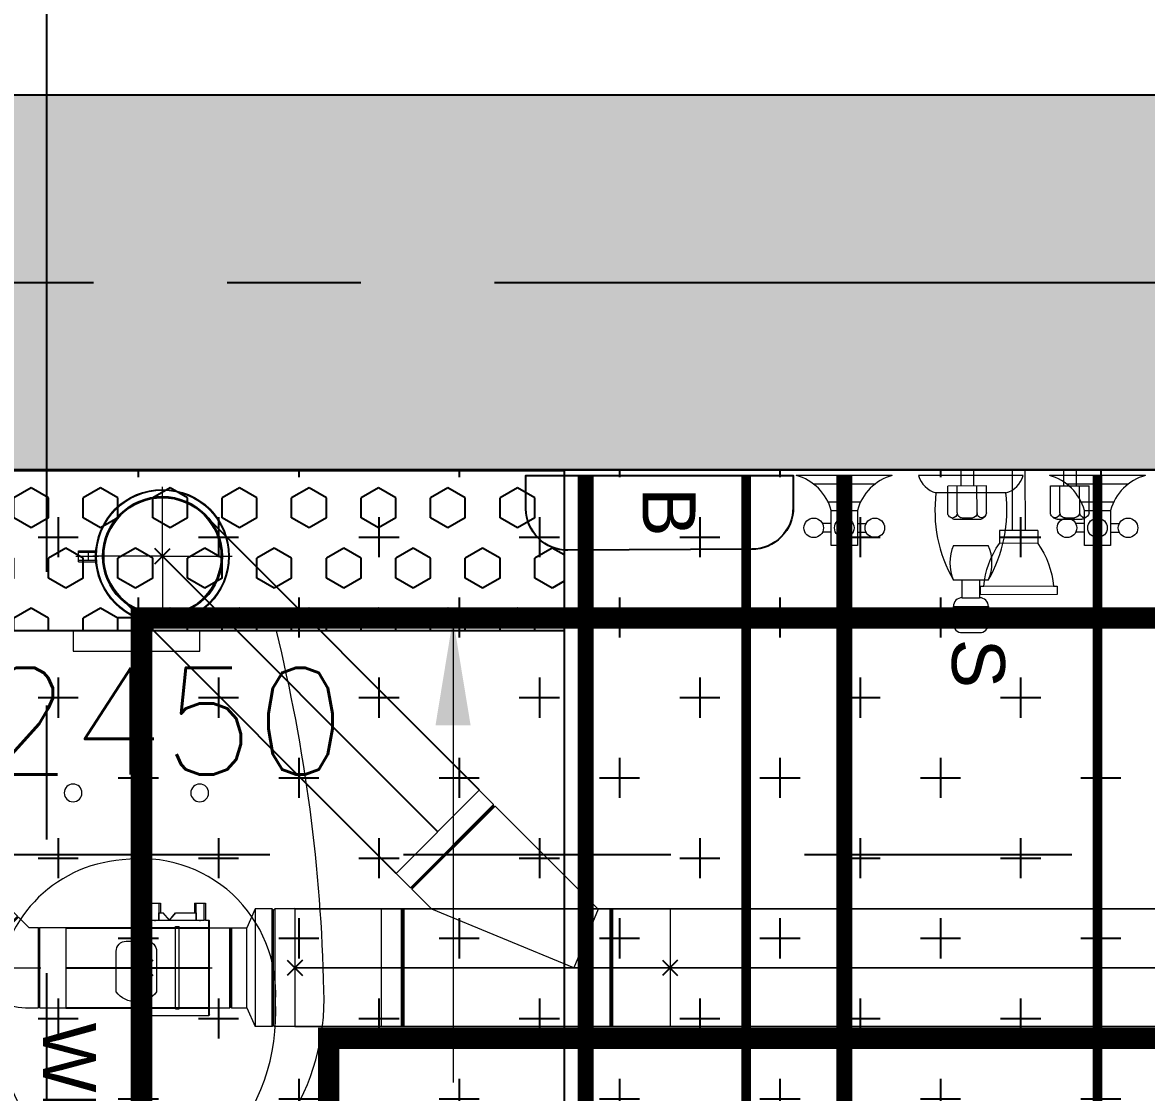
# Model space of a CAD drawing. Header units: millimetres. Extents: x -414464 to 1686, y -90036 to 108605.
# Drawn here: x -105246 to -104195, y -45537 to -44537 of the extents above; entities that cross this region are included whole.
import ezdxf
from ezdxf.lldxf.tags import DXFTag

# ---------------------------------------------------------------- set-up
doc = ezdxf.new("R2010")
doc.units = ezdxf.units.MM
doc.header["$LTSCALE"] = 1000
doc.header["$MEASUREMENT"] = 0
for name, pattern in [('$1$AUDIT_D_120904163729-0', [0]), ('$36$HIDDEN', [0.375, 0.25, -0.125]), ('3BHK-A$1$DASHED', [0.75, 0.5, -0.25]), ('3BHK-A$1$PHANTOM2', [1.25, 0.625, -0.125, 0.125, -0.125, 0.125, -0.125]), ('AUDIT_D_120904163729-0', [0]), ('T8(T9 IS SIMILAR) - DIMENSION & TEXTING$1$AUDIT_D_120904163729-0', [0]), ('T8(T9 IS SIMILAR) - DIMENSION & TEXTING$1$CENTERX2', [101.6, 63.5, -12.7, 12.7, -12.7]), ('T8(T9 IS SIMILAR) - DIMENSION & TEXTING$1$HIDDEN', [0.375, 0.25, -0.125]), ('T8_PROFILE SECTIONS$0$HIDDEN', [0.375, 0.25, -0.125]), ('T8_PROFILE SECTIONS$0$PHANTOM2', [1.25, 0.625, -0.125, 0.125, -0.125, 0.125, -0.125]), ('T8_REFUGE COLUMNS$1$CENTER2', [1.125, 0.75, -0.125, 0.125, -0.125])]:
    doc.linetypes.add(name, pattern=pattern)
doc.layers.get('0').update_dxf_attribs({"linetype": 'AUDIT_D_120904163729-0'})
for name, color, linetype in [('$0$A-HATCH -160', 251, '$1$AUDIT_D_120904163729-0'), ('$21$A-DIMENSIONS', 2, '$36$HIDDEN'), ('3BHK-A$1$A-TOI SUNK 50MM', 8, 'Continuous'), ('3BHK-A$1$ELEV.', 5, 'Continuous'), ('3BHK-A$1$LEDGE WALL', 5, 'Continuous'), ('a-rcc', 3, 'Continuous'), ('T8(T9 IS SIMILAR) - DIMENSION & TEXTING$1$A-DIMENSIONS', 2, 'T8(T9 IS SIMILAR) - DIMENSION & TEXTING$1$HIDDEN'), ('T8(T9 IS SIMILAR) - DIMENSION & TEXTING$1$A-PLUMBING', 7, 'T8(T9 IS SIMILAR) - DIMENSION & TEXTING$1$AUDIT_D_120904163729-0'), ('T8(T9 IS SIMILAR) - DIMENSION & TEXTING$1$pl-110 dia soil pipe', 1, 'Continuous'), ('T8(T9 IS SIMILAR) - DIMENSION & TEXTING$1$pl-110 dia soil pipe1', 1, 'Continuous'), ('T8(T9 IS SIMILAR) - DIMENSION & TEXTING$1$pl-75 dia waste pipe', 3, 'Continuous'), ('T8(T9 IS SIMILAR) - DIMENSION & TEXTING$1$pl-75 dia waste pipe1', 3, 'Continuous'), ('T8(T9 IS SIMILAR) - DIMENSION & TEXTING$1$U-TI-TEXT', 7, 'Continuous'), ('T8(T9 IS SIMILAR) - DIMENSION & TEXTING$1$U-TI-WS', 5, 'Continuous'), ('T8(T9 IS SIMILAR)$1$$6$a-beam 2', 50, 'Continuous'), ('T8_PROFILE SECTIONS$0$A-PROFILE SECTIONS', 81, 'T8_PROFILE SECTIONS$0$PHANTOM2'), ('T8_REFUGE COLUMNS$1$A-CENTERLINE', 193, 'T8_REFUGE COLUMNS$1$CENTER2'), ('T8_REFUGE COLUMNS$1$A-RCC COLS', 3, 'Continuous'), ('T8_TYPICAL COLUMNS$1$A-RCC COLS', 3, 'Continuous')]:
    doc.layers.add(name, color=color, linetype=linetype)
for name, color, linetype, lineweight in [('3BHK-A$1$A-AC DRAIN PIPE', 94, 'Continuous', 18), ('3BHK-A$1$A-AC PIPE', 151, 'Continuous', 20), ('3BHK-A$1$a-TOI-fixtures', 251, 'Continuous', 0), ('T8(T9 IS SIMILAR) - DIMENSION & TEXTING$1$FURNITURE_AR', 34, 'Continuous', 9), ('T8(T9 IS SIMILAR) - DIMENSION & TEXTING$1$R0-18-10-2014-T1-1st Podium Floor Plan$0$Text', 2, 'Continuous', 0), ('T8(T9 IS SIMILAR) - DIMENSION & TEXTING$1$U-TI-FIXTURE', 161, 'Continuous', 25), ('T8(T9 IS SIMILAR) - DIMENSION & TEXTING$1$U-TI-WS-HOT', 1, 'T8(T9 IS SIMILAR) - DIMENSION & TEXTING$1$DASHDOT', 30), ('T8(T9 IS SIMILAR)$1$D&W', 8, 'Continuous', 25)]:
    doc.layers.add(name, color=color, linetype=linetype, lineweight=lineweight)
doc.layers.add('T8(T9 IS SIMILAR) - DIMENSION & TEXTING$1$GEB-BEZUG', color=2, linetype='Continuous', lineweight=25, true_color=0xffff00)
doc.layers.add('T8_REFUGE COLUMNS$1$COL-HATCH', color=7, linetype='Continuous', lineweight=25, true_color=0xa3a3a3)
doc.styles.add('T8(T9 IS SIMILAR) - DIMENSION & TEXTING$1$arial', font='sanss___.ttf')
doc.styles.add('T8(T9 IS SIMILAR) - DIMENSION & TEXTING$1$Romans 1', font='romans.shx', dxfattribs={"height": 100})
doc.styles.add('T8(T9 IS SIMILAR) - DIMENSION & TEXTING$1$Tahoma', font='tahoma.ttf')
tags = doc.linetypes.add('T8(T9 IS SIMILAR) - DIMENSION & TEXTING$1$DASHDOT', pattern=[1, 0.5, -0.25, 0, -0.25]).pattern_tags.tags
tags[10:11] = [DXFTag(74, 4), DXFTag(75, 0), DXFTag(340, '0'), DXFTag(46, 1.0), DXFTag(50, 0.0), DXFTag(44, 0.0), DXFTag(45, 0.0)]
tags[8:9] = [DXFTag(74, 4), DXFTag(75, 0), DXFTag(340, '0'), DXFTag(46, 1.0), DXFTag(50, 0.0), DXFTag(44, 0.0), DXFTag(45, 0.0)]
tags[6:7] = [DXFTag(74, 4), DXFTag(75, 0), DXFTag(340, '0'), DXFTag(46, 1.0), DXFTag(50, 0.0), DXFTag(44, 0.0), DXFTag(45, 0.0)]
tags[4:5] = [DXFTag(74, 4), DXFTag(75, 0), DXFTag(340, '0'), DXFTag(46, 1.0), DXFTag(50, 0.0), DXFTag(44, 0.0), DXFTag(45, 0.0)]
doc.dimstyles.new('T8(T9 IS SIMILAR) - DIMENSION & TEXTING$1$ALPINE S', dxfattribs={"dimscale": 0, "dimtxt": 100, "dimasz": 75, "dimexe": 0, "dimexo": 0, "dimgap": 75, "dimtad": 1, "dimdec": 0, "dimzin": 0, "dimdsep": 46, "dimtxsty": 'T8(T9 IS SIMILAR) - DIMENSION & TEXTING$1$Romans 1', "dimblk": 'T8(T9 IS SIMILAR) - DIMENSION & TEXTING$1$_ArchTick', "dimcen": 0.09, "dimclrd": 256, "dimclre": 256, "dimclrt": 7, "dimadec": 0, "dimazin": 0, "dimtfac": 1, "dimtdec": 0, "dimtofl": 0, "dimtmove": 1, "dimatfit": 0, "dimldrblk": 'T8(T9 IS SIMILAR) - DIMENSION & TEXTING$1$_Open90', "dimfxl": 1, "dimtolj": 1, "dimtzin": 0, "dimarcsym": 0})
doc.dimstyles.new('T8(T9 IS SIMILAR) - DIMENSION & TEXTING$1$SAMATA STD', dxfattribs={"dimtxt": 100, "dimasz": 50, "dimexe": 50, "dimexo": 50, "dimgap": 10, "dimtad": 0, "dimdec": 0, "dimrnd": 5, "dimzin": 0, "dimdsep": 46, "dimtxsty": 'T8(T9 IS SIMILAR) - DIMENSION & TEXTING$1$Tahoma', "dimblk": 'T8(T9 IS SIMILAR) - DIMENSION & TEXTING$1$_Origin2', "dimcen": -50, "dimdle": 50, "dimclrd": 7, "dimclre": 7, "dimclrt": 7, "dimadec": 0, "dimazin": 0, "dimtfac": 1, "dimtdec": 0, "dimtmove": 1, "dimatfit": 3, "dimfxl": 150, "dimtfill": 1, "dimtolj": 1, "dimtzin": 0, "dimlwd": -1, "dimlwe": -1, "dimarcsym": 0})

# ---------------------------------------------------------------- blocks, each defined once
blk = doc.blocks.new('T8_REFUGE COLUMNS')
at = {"layer": 'T8_REFUGE COLUMNS$1$COL-HATCH', "linetype": 'ByBlock'}
h = blk.add_hatch(color=256, dxfattribs=at)
h.dxf.hatch_style = 1
h.paths.add_polyline_path([(1184832.1, -5718799.9), (1185182.1, -5718799.9), (1185182.1, -5709299.9), (1184832.1, -5709299.9)])
at = {"layer": 'T8_REFUGE COLUMNS$1$A-CENTERLINE'}
for p, q in [((1185007.1, -5719488.7), (1185007.1, -5698299.6)), ((1223527.8, -5712032.4), (1182137.1, -5712032.4))]:
    blk.add_line(p, q, dxfattribs=at)
at = {"layer": 'T8_REFUGE COLUMNS$1$A-RCC COLS', "linetype": 'ByBlock'}
blk.add_lwpolyline([(1184832.1, -5718799.9), (1185182.1, -5718799.9), (1185182.1, -5709299.9), (1184832.1, -5709299.9)], close=True, dxfattribs=at)
blk = doc.blocks.new('T8_TYPICAL COLUMNS')
at = {"layer": 'T8_TYPICAL COLUMNS$1$A-RCC COLS', "linetype": 'ByBlock'}
blk.add_blockref('T8_REFUGE COLUMNS', (0, 0), dxfattribs=at)
blk = doc.blocks.new('3BHK-A$1$EWC 1-flat-3')
at = {"layer": '3BHK-A$1$a-TOI-fixtures', "ltscale": 1.5}
blk.add_line((130.9, 0), (-130.9, 0), dxfattribs=at)
for points in [[(-130.9, 0, -0.055103), (-175.3, 336.2, -0.321827), (-41.6, 540), (41.6, 540, -0.321827), (175.3, 336.2, -0.055103), (130.9, 0, -27.681239)], [(-13.2, 214.3, -0.391448), (-129.3, 337.7, -0.224585), (-76.1, 489.9, -0.160675), (0, 518.7, -0.183016), (81.6, 484.1, -0.201424), (130, 346.4, -0.474507), (-13.2, 214.3, -2.927417)], [(-9.5, 290.2), (9.5, 290.2, 0.414214), (18.9, 299.7), (18.9, 337.6, 0.5), (-18.9, 337.6), (-18.9, 299.7, 0.414214), (-9.5, 290.2, 0.530498)]]:
    blk.add_lwpolyline(points, format="xyb", dxfattribs=at)
at = {"layer": '3BHK-A$1$a-TOI-fixtures'}
blk.add_lwpolyline([(-59.2, 0), (-59.2, 18.9), (59.2, 18.9), (59.2, 0)], close=True, dxfattribs=at)
at = {"layer": '3BHK-A$1$a-TOI-fixtures', "ltscale": 1.5}
for centre in [(-59.2, 151.6), (59.2, 151.6)]:
    blk.add_circle(centre, 8.31, dxfattribs=at)
blk = doc.blocks.new('3BHK-A$1$SH-flat-2')
at = {"layer": '3BHK-A$1$a-TOI-fixtures'}
for p, q in [((14.6, 37.7, -0.1), (14.7, 73.7, -0.1)), ((39.9, 73.7, -0.1), (14.7, 73.7, -0.1)), ((39.8, 64.9, -0.1), (14.6, 65, -0.1)), ((45.9, 43.9, -0.1), (45.9, 66.8, -0.1)), ((0.1, 61.7, -0.1), (14.6, 61.7, -0.1)), ((44.6, 50.8, -0.1), (44.6, 60, -0.1)), ((0.1, 49.7, -0.1), (14.6, 49.7, -0.1)), ((39.7, 46.4, -0.1), (14.5, 46.5, -0.1)), ((108.5, 43.5, -0.1), (116.3, 43.5, -0.1)), ((108.5, 40.1, -0.1), (108.5, 43.5, -0.1)), ((116.2, -28.5, -0.1), (116.3, 43.5, -0.1)), ((39.8, 37.7, -0.1), (14.6, 37.7, -0.1)), ((43.4, 39.3, -0.1), (44.7, 40.8, -0.1)), ((108.4, -25.1, -0.1), (108.5, 40.1, -0.1)), ((56.2, -10.4, -0.1), (56.3, 25.6, -0.1)), ((56.3, 25.6, -0.1), (68.3, 25.6, -0.1)), ((68.2, -10.4, -0.1), (68.3, 25.6, -0.1)), ((0, 1.7, -0.1), (0, 13.7, -0.1)), ((0, 13.7, -0.1), (56.3, 13.6, -0.1)), ((0, 1.7, -0.1), (56.3, 1.6, -0.1)), ((56.2, -10.4, -0.1), (68.2, -10.4, -0.1)), ((14.5, -22.3, -0.1), (14.4, -58.3, -0.1)), ((39.6, -31.1, -0.1), (14.4, -31, -0.1)), ((39.7, -22.3, -0.1), (14.5, -22.3, -0.1)), ((43.3, -24, -0.1), (44.6, -25.5, -0.1)), ((45.7, -28.6, -0.1), (45.7, -51.5, -0.1)), ((108.4, -25.1, -0.1), (108.4, -28.5, -0.1)), ((108.4, -28.5, -0.1), (116.2, -28.5, -0.1)), ((-0.1, -34.3, -0.1), (14.4, -34.3, -0.1)), ((44.4, -35.5, -0.1), (44.4, -44.7, -0.1)), ((-0.1, -46.3, -0.1), (14.4, -46.3, -0.1)), ((39.5, -49.6, -0.1), (14.3, -49.5, -0.1)), ((39.6, -58.3, -0.1), (14.4, -58.3, -0.1))]:
    blk.add_line(p, q, dxfattribs=at)
for centre, radius, start, end in [((39.9, 68.9, -0.1), 4.8, 359.8776, 89.8776), ((39.8, 69.7, -0.1), 4.8, 269.8776, 359.8776), ((39.8, 60, -0.1), 4.8, 359.8776, 89.8776), ((41.1, 66.8, -0.1), 4.8, 359.8776, 46.4449), ((39.8, 51.2, -0.1), 4.8, 269.8776, 359.8776), ((39.7, 41.6, -0.1), 4.8, 359.8776, 89.8776), ((39.8, 42.5, -0.1), 4.8, 269.8776, 359.8776), ((41.1, 44, -0.1), 4.8, 319.2258, 359.8776), ((114.8, -40.2, -0.1), 80.5, 94.4595, 125.2375), ((115, 55.2, -0.1), 80.5, 234.5177, 265.2957), ((39.6, -26.3, -0.1), 4.8, 269.8776, 359.8776), ((39.6, -35.9, -0.1), 4.8, 359.8776, 89.8776), ((39.7, -27.1, -0.1), 4.8, 359.8776, 89.8776), ((40.9, -28.6, -0.1), 4.8, 359.8776, 40.5294), ((39.5, -44.7, -0.1), 4.8, 269.8776, 359.8776), ((39.5, -54.4, -0.1), 4.8, 359.8776, 89.8776), ((40.9, -51.5, -0.1), 4.8, 313.3103, 359.8776), ((39.6, -53.5, -0.1), 4.8, 269.8776, 359.8776)]:
    blk.add_arc(centre, radius, start, end, dxfattribs=at)
blk = doc.blocks.new('3BHK-A')
at = {"layer": '3BHK-A$1$A-TOI SUNK 50MM'}
h = blk.add_hatch(dxfattribs=at)
h.set_pattern_fill('CROSS', color=256, scale=300, style=0)
h.set_pattern_definition([(9e-15, (-0.65, 1286.84), (75, 75), [37.5, -112.5]), (90, (18.1, 1268.09), (-75, 75), [37.5, -112.5])])
h.paths.add_polyline_path([(1186532.7, -5713148.5), (1185182.4, -5713148.5), (1185182.4, -5710698.5), (1186532.7, -5710698.5)])
h.paths.add_polyline_path([(1185182.4, -5714848.6), (1186532.7, -5714848.6), (1186532.7, -5717398.5), (1185182.4, -5717398.5)])
at = {"layer": '3BHK-A$1$LEDGE WALL'}
h = blk.add_hatch(dxfattribs=at)
h.set_pattern_fill('HEX', color=8, scale=150, angle=180)
h.paths.add_polyline_path([(1185332.8, -5712348.5), (1185182.8, -5712348.5), (1185182.8, -5711548.5), (1185332.8, -5711548.5)])
at = {"layer": '3BHK-A$1$A-AC DRAIN PIPE', "linetype": '3BHK-A$1$PHANTOM2', "ltscale": 0.1, "const_width": 20, "elevation": 0.3}
blk.add_lwpolyline([(1185713.8, -5710343.9), (1185713.8, -5711768.7), (1186632.6, -5711768.7)], dxfattribs=at)
at = {"layer": '3BHK-A$1$A-AC PIPE', "linetype": '3BHK-A$1$DASHED', "ltscale": 0.1, "const_width": 20, "elevation": 0}
blk.add_lwpolyline([(1185320.8, -5710743.7), (1185320.8, -5711943.7), (1186632.7, -5711943.7)], dxfattribs=at)
at = {"layer": '3BHK-A$1$A-TOI SUNK 50MM', "elevation": 0}
blk.add_lwpolyline([(1186532.7, -5713148.5), (1185182.4, -5713148.5), (1185182.4, -5710698.5), (1186532.7, -5710698.5)], close=True, dxfattribs=at)
at = {"layer": '3BHK-A$1$ELEV.'}
blk.add_line((1185182.5, -5711548.5, -0.5), (1186532.7, -5711548.5, 0), dxfattribs=at)
at = {"layer": '3BHK-A$1$LEDGE WALL', "elevation": 0}
blk.add_lwpolyline([(1185332.8, -5712348.5), (1185182.8, -5712348.5), (1185182.8, -5711548.5), (1185332.8, -5711548.5)], close=True, dxfattribs=at)
at = {"layer": '3BHK-A$1$a-TOI-fixtures', "xscale": -1, "rotation": 180}
blk.add_blockref('3BHK-A$1$SH-flat-2', (1185182.8, -5711116, 0), dxfattribs=at)
at = {"layer": '3BHK-A$1$a-TOI-fixtures', "extrusion": (0, 0, -1), "zscale": -0.9999999999999998, "rotation": 90}
blk.add_blockref('3BHK-A$1$EWC 1-flat-3', (-1185332.8, -5711948.5, -0.1), dxfattribs=at)
blk = doc.blocks.new('T8(T9 IS SIMILAR) - DIMENSION & TEXTING$1$_ArchTick')
at = {"color": 0, "linetype": 'ByBlock', "const_width": 0.15}
blk.add_lwpolyline([(-0.5, -0.5), (0.5, 0.5)], dxfattribs=at)
blk = doc.blocks.new('*D1372')
at = {"layer": 'T8(T9 IS SIMILAR) - DIMENSION & TEXTING$1$A-DIMENSIONS', "linetype": 'T8(T9 IS SIMILAR) - DIMENSION & TEXTING$1$HIDDEN', "lineweight": -2, "transparency": 16777216}
for p, q in [((1185489.2, -5710698.7), (1185542.3, -5710698.7)), ((1185489.2, -5713148.7), (1185542.3, -5713148.7))]:
    blk.add_line(p, q, dxfattribs=at)
at = {"layer": 'T8(T9 IS SIMILAR) - DIMENSION & TEXTING$1$A-DIMENSIONS', "lineweight": -2, "transparency": 16777216}
blk.add_line((1185542.3, -5710698.7), (1185542.3, -5713148.7), dxfattribs=at)
at = {"layer": 'T8(T9 IS SIMILAR) - DIMENSION & TEXTING$1$A-DIMENSIONS', "linetype": 'ByBlock', "lineweight": -2, "transparency": 16777216, "xscale": 75, "yscale": 75, "zscale": 75}
for p, rotation in [((1185542.3, -5710698.7), 90), ((1185542.3, -5713148.7), 270)]:
    blk.add_blockref('T8(T9 IS SIMILAR) - DIMENSION & TEXTING$1$_ArchTick', p, dxfattribs=dict(at, rotation=rotation))
at = {"layer": 'T8(T9 IS SIMILAR) - DIMENSION & TEXTING$1$A-DIMENSIONS', "color": 7, "linetype": 'ByBlock', "transparency": 16777216, "insert": (1185417.3, -5711923.7), "char_height": 100, "attachment_point": 5, "rotation": 90, "style": 'T8(T9 IS SIMILAR) - DIMENSION & TEXTING$1$Romans 1'}
blk.add_mtext('\\A1;2450', dxfattribs=at)
blk = doc.blocks.new('T8(T9 IS SIMILAR) - DIMENSION & TEXTING$1$_Open90')
at = {"color": 0, "linetype": 'ByBlock', "lineweight": -2}
for p, q in [((-0.5, 0.5), (0, 0)), ((0, 0), (-1, 0)), ((0, 0), (-0.5, -0.5))]:
    blk.add_line(p, q, dxfattribs=at)
blk = doc.blocks.new('T8(T9 IS SIMILAR) - DIMENSION & TEXTING$1$Einfügepunkt')
at = {"layer": 'T8(T9 IS SIMILAR) - DIMENSION & TEXTING$1$GEB-BEZUG'}
for p, q in [((-7.1, -7.1), (7.1, 7.1)), ((-7.1, 7.1), (7.1, -7.1))]:
    blk.add_line(p, q, dxfattribs=at)
blk = doc.blocks.new('T8(T9 IS SIMILAR) - DIMENSION & TEXTING$1$367.771.16.1_L')
at = {"lineweight": 13, "ltscale": 25}
for p, q in [((-5.2, 78.5), (-5.2, 62.3)), ((-5.2, 78.5), (5.2, 78.5)), ((-3.7, 78.5), (-3.7, 62.4)), ((0, 81), (0, 78.5)), ((0, 78.5), (0, 62.3)), ((3.7, 78.5), (3.7, 62.4)), ((5.2, 78.5), (5.2, 62.3)), ((3.8, 69.5), (-3.7, 69.5)), ((-3.7, 69.5), (-3.7, 62.4)), ((0, 0), (0, 65)), ((3.8, 62.4), (3.8, 69.5)), ((0, 62.3), (0, 59.8)), ((0, 0), (-65, 0)), ((0, 0), (0, -65)), ((0, 0), (65, 0))]:
    blk.add_line(p, q, dxfattribs=at)
for radius in [62.5, 61.8, 56, 55]:
    blk.add_circle((0, 0), radius, dxfattribs=at)
blk.add_blockref('T8(T9 IS SIMILAR) - DIMENSION & TEXTING$1$Einfügepunkt', (0, 0), dxfattribs=at)
blk = doc.blocks.new('T8(T9 IS SIMILAR) - DIMENSION & TEXTING$1$367.135.16.1_A')
at = {"lineweight": 13, "ltscale": 25}
for p, q in [((-55, 251.1), (-55, 270)), ((-55, 270), (55, 270)), ((55, 251.1), (55, 270)), ((-166.2, 178.4), (-88.4, 256.2)), ((-88.4, 256.2), (-75, 242.8)), ((-75, 242.8), (-152.8, 165)), ((-75, 241.3), (-75, 242.8)), ((-53.9, 250), (-55, 251.1)), ((55, 251.1), (-55, 251.1)), ((-53.9, 250), (-55, 248.9)), ((-55, 222.8), (-55, 248.9)), ((-55, 248.9), (55, 248.9)), ((53.9, 250), (-53.9, 250)), ((53.9, 250), (55, 251.1)), ((53.9, 250), (55, 248.9)), ((55, 56.1), (55, 248.9)), ((-151.3, 163.5), (-73.5, 241.3)), ((-75, 241.3), (-151.3, 165)), ((-75, 241.3), (-73.5, 241.3)), ((-73.5, 241.3), (-55, 222.8)), ((0, 90), (-55, 222.8)), ((-166.2, 178.4), (-152.8, 165)), ((-151.3, 165), (-152.8, 165)), ((-151.3, 165), (-151.3, 163.5)), ((-151.3, 163.5), (-55, 67.2)), ((-55, 67.2), (0, 90)), ((-55, 56.1), (-55, 67.2)), ((-53.9, 55), (-55, 56.1)), ((55, 56.1), (-55, 56.1)), ((-53.9, 55), (-55, 53.9)), ((-55, 0), (-55, 53.9)), ((-55, 53.9), (55, 53.9)), ((-53.9, 55), (53.9, 55)), ((53.9, 55), (55, 56.1)), ((53.9, 55), (55, 53.9)), ((55, 0), (55, 53.9)), ((-55, 0), (55, 0))]:
    blk.add_line(p, q, dxfattribs=at)
blk.add_blockref('T8(T9 IS SIMILAR) - DIMENSION & TEXTING$1$Einfügepunkt', (0, 0), dxfattribs=at)
blk = doc.blocks.new('T8(T9 IS SIMILAR) - DIMENSION & TEXTING$1$367.576.16.1_L')
at = {"lineweight": 13, "ltscale": 25}
for p, q in [((-37.5, 80), (-37.5, 60.75)), ((-37.5, 80), (37.5, 80)), ((37.5, 80), (37.5, 60.75)), ((-36.75, 60), (-37.5, 60.75)), ((37.5, 60.75), (-37.5, 60.75)), ((-36.75, 60), (-37.5, 59.25)), ((-37.5, 59.25), (-37.5, 45)), ((-37.5, 59.25), (37.5, 59.25)), ((36.75, 60), (-36.75, 60)), ((36.75, 60), (37.5, 60.75)), ((36.75, 60), (37.5, 59.25)), ((37.5, 59.25), (37.5, 45)), ((-55, 37), (-37.5, 45)), ((37.5, 45), (-37.5, 45)), ((37.5, 45), (55, 37)), ((-55, 21.1), (-55, 37)), ((-55, 37), (55, 37)), ((55, 21.1), (55, 37)), ((-53.9, 20), (-55, 21.1)), ((55, 21.1), (-55, 21.1)), ((53.9, 20), (55, 21.1)), ((-53.9, 20), (-55, 18.9)), ((-55, 0), (-55, 18.9)), ((-55, 18.9), (55, 18.9)), ((53.9, 20), (-53.9, 20)), ((53.9, 20), (55, 18.9)), ((55, 0), (55, 18.9)), ((-55, 0), (55, 0))]:
    blk.add_line(p, q, dxfattribs=at)
blk.add_blockref('T8(T9 IS SIMILAR) - DIMENSION & TEXTING$1$Einfügepunkt', (0, 0), dxfattribs=at)
blk = doc.blocks.new('T8(T9 IS SIMILAR) - DIMENSION & TEXTING$1$365.045.16.1_A')
at = {"lineweight": 13, "ltscale": 25}
for p, q in [((-61.9, 8.8), (-8.8, 61.9)), ((8.3, 44.7), (-8.8, 61.9)), ((8.3, 44.7), (-44.7, -8.3)), ((-43.7, -9.4), (9.4, 43.7)), ((8.3, 43.7), (-43.7, -8.3)), ((8.3, 43.7), (8.3, 44.7)), ((8.3, 43.7), (9.4, 43.7)), ((15.5, 37.5), (9.4, 43.7)), ((-17.1, 17.1), (-18.9, 18.9)), ((0, 0), (-17.1, 17.1)), ((-9.2, 9.2), (-11, 11)), ((34.7, 16.5), (30.6, 16)), ((36.3, 12.9), (32.9, 10.3)), ((34.7, 16.5), (36.3, 12.9)), ((-44.7, -8.3), (-61.9, 8.8)), ((0, -15.5), (0, 0)), ((-43.7, -8.3), (-44.7, -8.3)), ((-43.7, -8.3), (-43.7, -9.4)), ((-37.5, -15.5), (-43.7, -9.4)), ((-37.5, -29.3), (-37.5, -15.5)), ((0, -29.3), (0, -15.5)), ((37.5, -29.3), (37.5, -15.5)), ((-36.7, -30), (-37.5, -29.3)), ((37.5, -29.3), (-37.5, -29.3)), ((-36.7, -30), (-37.5, -30.7)), ((-37.5, -50), (-37.5, -30.7)), ((-37.5, -30.7), (37.5, -30.7)), ((-36.7, -30), (36.8, -30)), ((0, -31.8), (0, -29.3)), ((36.8, -30), (37.5, -29.3)), ((36.8, -30), (37.5, -30.7)), ((37.5, -50), (37.5, -30.7)), ((-37.5, -50), (37.5, -50)), ((0, -50), (-2.5, -50)), ((0, -50), (0, -47.5)), ((0, -50), (0, -52.5)), ((0, -50), (2.5, -50))]:
    blk.add_line(p, q, dxfattribs=at)
for start, end in [(24.8604, 45), (0, 20.1396)]:
    blk.add_arc((-37.5, -15.5), 75, start, end, dxfattribs=at)
blk.add_open_spline([(32.9, 10.3), (32.9, 10.3), (32.9, 10.3), (32.8, 10.5), (32.8, 10.6), (32.6, 11), (32.4, 11.3), (32.2, 11.9), (32.1, 12.1), (31.9, 12.6), (31.8, 12.8), (31.6, 13.2), (31.6, 13.4), (31.4, 13.8), (31.3, 14), (31.1, 14.6), (31, 14.9), (30.8, 15.4), (30.7, 15.6), (30.6, 15.9), (30.6, 16), (30.6, 16)], degree=3, knots=[-0.9758327, -0.9758327, -0.9758327, -0.9758327, -0.8930469, -0.8930469, -0.7796093, -0.7796093, -0.6561479, -0.6561479, -0.5667077, -0.5667077, -0.5007206, -0.5007206, -0.4380575, -0.4380575, -0.3616519, -0.3616519, -0.247098, -0.247098, -0.1245121, -0.1245121, 0, 0, 0, 0], dxfattribs=at)
blk.add_blockref('T8(T9 IS SIMILAR) - DIMENSION & TEXTING$1$Einfügepunkt', (0, -50), dxfattribs=at)
blk = doc.blocks.new('T8(T9 IS SIMILAR) - DIMENSION & TEXTING$1$365.771.16.1_A')
at = {"lineweight": 13, "ltscale": 25}
for p, q in [((-60.5, 56.2), (-44.5, 56.2)), ((-60.5, 45.8), (-60.5, 56.2)), ((-60.5, 54.7), (-44.5, 54.7)), ((-43.8, 60), (-44.5, 59.3)), ((-44.5, 56.2), (-44.5, 59.3)), ((44.5, 59.3), (-44.5, 59.3)), ((-44.5, 47.3), (-44.5, 54.7)), ((43.8, 60), (-43.8, 60)), ((-37.5, 31.7), (-37.5, 60)), ((0, 60), (0, 62.5)), ((0, 60), (0, 57.5)), ((0, 30.8), (0, 57.5)), ((37.5, 31.7), (37.5, 60)), ((43.8, 60), (44.5, 59.3)), ((44.5, 0.7), (44.5, 59.3)), ((-60.5, 47.3), (-44.5, 47.3)), ((-60.5, 45.8), (-51.5, 45.8)), ((-51.5, 47.4), (-44.3, 47.4)), ((-51.5, 28.4), (-51.5, 47.4)), ((-44.3, 47.4), (-44.3, 22.4)), ((-38.5, 28.3), (-38.5, 31.7)), ((38.5, 31.7), (-38.5, 31.7)), ((38.5, 28.3), (38.5, 31.7)), ((-51.5, 28.3), (-51.5, 28.4)), ((-44.5, 22.4), (-51.5, 28.3)), ((-44.5, 22.4), (-51.5, 16.6)), ((-44.5, 22.4), (-44.3, 22.4)), ((-44.3, 22.4), (-44.3, 12.6)), ((38.5, 28.3), (-38.5, 28.3)), ((-37.5, 0), (-37.5, 28.3)), ((0, 28.3), (0, 30.8)), ((0, 28.3), (0, 25.8)), ((0, 2.5), (0, 25.8)), ((37.5, 0), (37.5, 28.3)), ((-60.5, 14.2), (-51.5, 14.2)), ((-60.5, 3.8), (-60.5, 14.2)), ((-60.5, 12.7), (-44.5, 12.7)), ((-51.5, 16.5), (-51.5, 16.6)), ((-51.5, 12.6), (-51.5, 16.5)), ((-44.3, 12.6), (-51.5, 12.6)), ((-44.5, 5.3), (-44.5, 12.7)), ((-60.5, 5.3), (-44.5, 5.3)), ((-60.5, 3.8), (-44.5, 3.8)), ((-44.5, 0.7), (-44.5, 3.8)), ((-43.8, 0), (-44.5, 0.7)), ((44.5, 0.7), (-44.5, 0.7)), ((43.8, 0), (-43.8, 0)), ((0, 0), (0, 2.5)), ((0, 0), (0, -2.5)), ((43.8, 0), (44.5, 0.7))]:
    blk.add_line(p, q, dxfattribs=at)
at = {"lineweight": 13, "ltscale": 25, "flags": 128}
for points in [[(-44.5, 56.2), (-44.5, 56.2), (-44.5, 56.1), (-44.5, 56), (-44.5, 55.8), (-44.4, 55.6), (-44.4, 55.3), (-44.4, 55), (-44.3, 54.7), (-44.3, 54.3), (-44.3, 53.9), (-44.3, 53.5), (-44.2, 53), (-44.2, 52.6), (-44.2, 52.1), (-44.2, 51.6), (-44.2, 51.1), (-44.2, 50.6), (-44.2, 50.1), (-44.2, 49.6), (-44.2, 49.1), (-44.3, 48.6), (-44.3, 48.2), (-44.3, 47.8), (-44.3, 47.4)], [(-44.5, 47.3), (-44.5, 47.3), (-44.5, 47.4), (-44.5, 47.6), (-44.5, 47.8), (-44.4, 48.1), (-44.4, 48.4), (-44.4, 48.7), (-44.4, 49.1), (-44.4, 49.6), (-44.4, 50.1), (-44.3, 50.5), (-44.3, 51), (-44.3, 51.5), (-44.4, 51.9), (-44.4, 52.4), (-44.4, 52.9), (-44.4, 53.3), (-44.4, 53.6), (-44.4, 53.9), (-44.5, 54.2), (-44.5, 54.4), (-44.5, 54.6), (-44.5, 54.7), (-44.5, 54.7)], [(-51.5, 28.4), (-51.2, 28.2), (-50.9, 27.9), (-50.5, 27.6), (-50.2, 27.4), (-49.9, 27.1), (-49.6, 26.9), (-49.3, 26.6), (-49, 26.3), (-48.7, 26.1), (-48.4, 25.8), (-48.1, 25.6), (-47.8, 25.3), (-47.5, 25.1), (-47.2, 24.8), (-46.9, 24.6), (-46.6, 24.3), (-46.3, 24.1), (-46, 23.9), (-45.7, 23.6), (-45.5, 23.4), (-45.2, 23.1), (-44.9, 22.9), (-44.6, 22.7), (-44.3, 22.4)], [(-44.3, 22.4), (-44.6, 22.2), (-44.9, 22), (-45.2, 21.7), (-45.5, 21.5), (-45.7, 21.3), (-46, 21), (-46.3, 20.8), (-46.6, 20.5), (-46.9, 20.3), (-47.2, 20.1), (-47.5, 19.8), (-47.8, 19.6), (-48.1, 19.3), (-48.4, 19.1), (-48.7, 18.8), (-49, 18.6), (-49.3, 18.3), (-49.6, 18), (-49.9, 17.8), (-50.2, 17.5), (-50.5, 17.3), (-50.9, 17), (-51.2, 16.7), (-51.5, 16.5)], [(-44.5, 5.3), (-44.5, 5.3), (-44.5, 5.4), (-44.5, 5.6), (-44.5, 5.8), (-44.4, 6.1), (-44.4, 6.4), (-44.4, 6.7), (-44.4, 7.1), (-44.4, 7.6), (-44.4, 8.1), (-44.3, 8.5), (-44.3, 9), (-44.3, 9.5), (-44.4, 9.9), (-44.4, 10.4), (-44.4, 10.9), (-44.4, 11.3), (-44.4, 11.6), (-44.4, 11.9), (-44.5, 12.2), (-44.5, 12.4), (-44.5, 12.6), (-44.5, 12.7), (-44.5, 12.7)], [(-44.3, 12.6), (-44.3, 12.2), (-44.3, 11.8), (-44.3, 11.4), (-44.2, 10.9), (-44.2, 10.4), (-44.2, 9.9), (-44.2, 9.4), (-44.2, 8.9), (-44.2, 8.4), (-44.2, 7.9), (-44.2, 7.4), (-44.2, 7), (-44.3, 6.5), (-44.3, 6.1), (-44.3, 5.7), (-44.3, 5.3), (-44.4, 5), (-44.4, 4.7), (-44.4, 4.4), (-44.5, 4.2), (-44.5, 4), (-44.5, 3.9), (-44.5, 3.8), (-44.5, 3.8)]]:
    blk.add_lwpolyline(points, dxfattribs=at)
at = {"lineweight": 13, "ltscale": 25}
blk.add_blockref('T8(T9 IS SIMILAR) - DIMENSION & TEXTING$1$Einfügepunkt', (0, 0), dxfattribs=at)
blk = doc.blocks.new('T8(T9 IS SIMILAR) - DIMENSION & TEXTING$1$FAUCET')
at = {"layer": 'T8(T9 IS SIMILAR) - DIMENSION & TEXTING$1$FURNITURE_AR', "color": 7}
for p, q in [((-0.02, 0.17), (0.02, 0.17)), ((-0.02, 0.15), (-0.02, 0.17)), ((-0.01, 0.18), (0.01, 0.18)), ((0.02, 0.17), (0.02, 0.15)), ((0.02, 0.15), (-0.02, 0.15)), ((0.01, 0.14), (-0.01, 0.14)), ((-0.01, 0.12), (-0.01, 0.14)), ((0.01, 0.14), (0.01, 0.12)), ((-0.02, 0.12), (0.02, 0.12)), ((-0.16, 0.08), (-0.13, 0.08)), ((-0.16, 0.04), (-0.16, 0.08)), ((-0.13, 0.08), (-0.13, 0.04)), ((0.02, 0.08), (-0.02, 0.08)), ((0.13, 0.08), (0.16, 0.08)), ((0.13, 0.04), (0.13, 0.08)), ((0.16, 0.08), (0.16, 0.04)), ((-0.16, 0.065), (-0.17, 0.065)), ((-0.13, 0.065), (-0.12, 0.065)), ((0.13, 0.065), (0.12, 0.065)), ((0.16, 0.065), (0.17, 0.065)), ((-0.16, 0.055), (-0.17, 0.055)), ((-0.13, 0.055), (-0.12, 0.055)), ((0.13, 0.055), (0.12, 0.055)), ((0.16, 0.055), (0.17, 0.055)), ((-0.13, 0.04), (-0.16, 0.04)), ((0.16, 0.04), (0.13, 0.04)), ((-0.1258, 0.03), (-0.1639, 0.03)), ((0.1642, 0.03), (0.1261, 0.03)), ((-0.04, 0.02), (0.04, 0.02)), ((-0.2, 0), (-0.09, 0)), ((-0.1803, 0.01), (-0.1096, 0.01)), ((-0.06, 0), (0.06, 0)), ((0.09, 0), (0.2, 0)), ((0.1097, 0.01), (0.1804, 0.01))]:
    blk.add_line(p, q, dxfattribs=at)
for centre in [(-0.18, 0.06), (-0.145, 0.06), (-0.11, 0.06), (0.11, 0.06), (0.145, 0.06), (0.18, 0.06)]:
    blk.add_circle(centre, 0.0112, dxfattribs=at)
for centre, radius, start, end in [((-0.0103, 0.1703), 0.0097, 88.2224, 181.7776), ((0.0103, 0.1703), 0.0097, 358.2224, 91.7776), ((-0.0103, 0.1497), 0.0097, 178.2224, 271.7776), ((0.0103, 0.1497), 0.0097, 268.2224, 1.7776), ((0.12, 0.04), 0.1612, 150.2551, 187.125), ((0.0257, 0.1), 0.0498, 156.3417, 203.6583), ((-0.0257, 0.1), 0.0498, 336.3417, 23.6584), ((-0.12, 0.04), 0.1612, 352.875, 29.7449), ((-0.215, 0.055), 0.057, 285.2551, 344.7449), ((-0.075, 0.055), 0.057, 195.2551, 254.7449), ((0.075, 0.055), 0.057, 285.2551, 344.7449), ((0.215, 0.055), 0.057, 195.2551, 254.7449), ((-0.0318, -0.0082), 0.0293, 106.1502, 163.8498), ((0.0318, -0.0082), 0.0293, 16.1502, 73.8498)]:
    blk.add_arc(centre, radius, start, end, dxfattribs=at)
blk = doc.blocks.new('T8(T9 IS SIMILAR) - DIMENSION & TEXTING$1$A$C77D62699')
at = {"layer": 'T8(T9 IS SIMILAR) - DIMENSION & TEXTING$1$pl-110 dia soil pipe1'}
for p, q in [((-21859, 3292.6, -0.3), (-21859.4, 2073.7, -0.3)), ((-21749, 3292.6, -0.3), (-21749.4, 2073.7, -0.3)), ((-21970.5, 2246.2, 0.6), (-22228.1, 1988.8, 0.6)), ((-21892.7, 2168.4, 0.6), (-22150.3, 1911, 0.6))]:
    blk.add_line(p, q, dxfattribs=at)
at = {"layer": 'T8(T9 IS SIMILAR) - DIMENSION & TEXTING$1$pl-110 dia soil pipe1', "color": 12, "linetype": 'T8(T9 IS SIMILAR) - DIMENSION & TEXTING$1$CENTERX2'}
for p, q in [((-21804, 3292.6, -0.3), (-21804.4, 2073.7, -0.3)), ((-21931.6, 2207.3, 0.6), (-22189.2, 1949.9, 0.6))]:
    blk.add_line(p, q, dxfattribs=at)
at = {"layer": 'T8(T9 IS SIMILAR) - DIMENSION & TEXTING$1$pl-110 dia soil pipe1', "ltscale": 0.1}
blk.add_circle((-22189.2, 1949.9, 0.6), 55, dxfattribs=at)
at = {"layer": 'T8(T9 IS SIMILAR) - DIMENSION & TEXTING$1$pl-75 dia waste pipe1'}
for p, q in [((-21841.9, 1859.4, -10.8), (-21841.9, 1993.7, -10.8)), ((-21766.9, 1859.4, -10.8), (-21766.9, 1993.7, -10.8))]:
    blk.add_line(p, q, dxfattribs=at)
at = {"layer": 'T8(T9 IS SIMILAR) - DIMENSION & TEXTING$1$pl-75 dia waste pipe1', "color": 12, "linetype": 'T8(T9 IS SIMILAR) - DIMENSION & TEXTING$1$CENTERX2'}
blk.add_line((-21804.4, 1859.4, -10.8), (-21804.4, 1993.7, -10.8), dxfattribs=at)
at = {"layer": 'T8(T9 IS SIMILAR) - DIMENSION & TEXTING$1$U-TI-FIXTURE', "color": 7, "elevation": 0.7}
for points in [[(-22195.7, 2501), (-22194.8, 2328.9, -0.414214), (-22233.4, 2289.8), (-22264.7, 2289.6), (-22264.7, 2539.5), (-22234.8, 2539.7, -0.414214)], [(-22195.7, 2501), (-22194.8, 2328.9, -0.414214), (-22233.4, 2289.8), (-22264.7, 2289.6), (-22264.7, 2539.5), (-22234.8, 2539.6, -0.414214)]]:
    blk.add_lwpolyline(points, format="xyb", close=True, dxfattribs=at)
at = {"layer": 'T8(T9 IS SIMILAR) - DIMENSION & TEXTING$1$U-TI-WS', "lineweight": 40, "ltscale": 0.01, "const_width": 9.05}
for points, elevation in [([(-22264.7, 2824.2), (-21411.3, 2824.2)], 0.7), ([(-22264.4, 2495.8), (-21411.3, 2495.8)], 0.1)]:
    blk.add_lwpolyline(points, dxfattribs=dict(at, elevation=elevation))
at = {"layer": 'T8(T9 IS SIMILAR) - DIMENSION & TEXTING$1$U-TI-WS-HOT', "ltscale": 0.1, "const_width": 15, "elevation": 0.7}
for points in [[(-21076.3, 3818.6), (-21469.3, 3818.6), (-21469.3, 2345.5), (-22264.4, 2345.5)], [(-22264.7, 2587.4), (-21469.3, 2587.4)]]:
    blk.add_lwpolyline(points, dxfattribs=at)
at = {"layer": 'T8(T9 IS SIMILAR) - DIMENSION & TEXTING$1$FURNITURE_AR', "xscale": 816.4485071879512, "yscale": 816.4485071879512, "zscale": 816.4485071879512, "rotation": 270}
blk.add_blockref('T8(T9 IS SIMILAR) - DIMENSION & TEXTING$1$FAUCET', (-22264.7, 2705.8, 0.7), dxfattribs=at)
at = {"layer": 'T8(T9 IS SIMILAR) - DIMENSION & TEXTING$1$pl-110 dia soil pipe', "ltscale": 0.1, "rotation": 180}
for name, p, xscale, yscale, zscale in [('T8(T9 IS SIMILAR) - DIMENSION & TEXTING$1$367.135.16.1_A', (-21804.3, 2424.5, -0.3), -1.00002015893508, 1.00002015893508, 1.00002015893508), ('T8(T9 IS SIMILAR) - DIMENSION & TEXTING$1$367.771.16.1_L', (-22189.2, 1949.9, 0.6), 1.000020158935082, 1.000020158935082, 1.000020158935082)]:
    blk.add_blockref(name, p, dxfattribs=dict(at, xscale=xscale, yscale=yscale, zscale=zscale))
at = {"layer": 'T8(T9 IS SIMILAR) - DIMENSION & TEXTING$1$pl-75 dia waste pipe', "xscale": -1.000020158935082, "yscale": 1.000020158935082, "zscale": 1.000020158935082, "rotation": 180}
blk.add_blockref('T8(T9 IS SIMILAR) - DIMENSION & TEXTING$1$367.576.16.1_L', (-21804.4, 2073.7, -10.8), dxfattribs=at)
at = {"layer": 'T8(T9 IS SIMILAR) - DIMENSION & TEXTING$1$pl-75 dia waste pipe', "xscale": 1.000020158935082, "yscale": 1.000020158935082, "zscale": 1.000020158935082}
blk.add_blockref('T8(T9 IS SIMILAR) - DIMENSION & TEXTING$1$365.771.16.1_A', (-21804.4, 1933.9, -0.3), dxfattribs=at)
at = {"layer": 'T8(T9 IS SIMILAR) - DIMENSION & TEXTING$1$pl-75 dia waste pipe', "ltscale": 0.1, "xscale": 1.000020158935082, "yscale": 1.000020158935082, "zscale": 1.000020158935082, "rotation": 315.0000000000002}
blk.add_blockref('T8(T9 IS SIMILAR) - DIMENSION & TEXTING$1$365.045.16.1_A', (-21804.5, 1809.4, -0.3), dxfattribs=at)
at = {"layer": 'T8(T9 IS SIMILAR) - DIMENSION & TEXTING$1$U-TI-TEXT', "style": 'T8(T9 IS SIMILAR) - DIMENSION & TEXTING$1$arial'}
for s, height, p in [('S', 49.5, (-22112.1, 2688.1, 0.7)), ('B', 49.5, (-22253.7, 2398.8, 0.7)), ('WHC', 49.53, (-21753.1, 1838.1, 0.7))]:
    blk.add_text(s, height=height, rotation=359.9999, dxfattribs=at).set_placement(p)
blk = doc.blocks.new('T8(T9 IS SIMILAR) - DIMENSION & TEXTING$1$_Origin2')
at = {"color": 0, "linetype": 'ByBlock', "lineweight": -2}
blk.add_line((-0.5, 0), (-1, 0), dxfattribs=at)
for radius in [0.5, 0.25]:
    blk.add_circle((0, 0), radius, dxfattribs=at)
blk = doc.blocks.new('T8_PROFILE SECTIONS$0$MH')
at = {"layer": 'T8_PROFILE SECTIONS$0$A-PROFILE SECTIONS', "linetype": 'T8_PROFILE SECTIONS$0$HIDDEN', "ltscale": 2, "const_width": 5}
blk.add_lwpolyline([(1140339.1, -5697424.8), (1140339.1, -5700565.7)], dxfattribs=at)
blk = doc.blocks.new('PROFILE SECTION LINE T9')
at = {"layer": 'T8_PROFILE SECTIONS$0$A-PROFILE SECTIONS', "linetype": 'ByBlock', "xscale": -1}
blk.add_blockref('T8_PROFILE SECTIONS$0$MH', (1140339.1, 5700565.7), dxfattribs=at)
blk = doc.blocks.new('T8(T9 IS SIMILAR) - DIMENSION & TEXTING')
at = {"layer": 'T8(T9 IS SIMILAR) - DIMENSION & TEXTING$1$A-PLUMBING', "linetype": 'ByBlock'}
blk.add_blockref('T8(T9 IS SIMILAR) - DIMENSION & TEXTING$1$A$C77D62699', (1207452.3, -5713874), dxfattribs=at)
at = {"layer": 'T8(T9 IS SIMILAR) - DIMENSION & TEXTING$1$A-DIMENSIONS', "linetype": 'ByBlock'}
dim = blk.add_linear_dim(base=(1185542.3, -5713148.7, 0.5), p1=(1185489.2, -5710698.7, 0.5), p2=(1185489.2, -5713148.7, 0.5), angle=90, dimstyle='T8(T9 IS SIMILAR) - DIMENSION & TEXTING$1$ALPINE S', override={"dimscale": 1, "dimfxl": 5, "dimarcsym": 1}, dxfattribs=at)
dim.commit()
dim.dimension.update_dxf_attribs({"geometry": '*D1372', "text_midpoint": (1185417.3, -5711923.7, 0.5)})
at = {"layer": 'T8(T9 IS SIMILAR) - DIMENSION & TEXTING$1$R0-18-10-2014-T1-1st Podium Floor Plan$0$Text'}
blk.add_leader([(1185321.3, -5711652.4), (1185646.7, -5711652.4), (1185755.3, -5711652.4)], dimstyle='T8(T9 IS SIMILAR) - DIMENSION & TEXTING$1$SAMATA STD', override={"dimscale": 1, "dimasz": 100, "dimclrd": 2, "dimfxlon": 1, "dimarcsym": 1}, dxfattribs=at)
blk = doc.blocks.new('T8(T9 IS SIMILAR)')
at = {"layer": 'T8(T9 IS SIMILAR)$1$D&W', "linetype": 'ByBlock'}
for name in ['T8_TYPICAL COLUMNS', '3BHK-A']:
    blk.add_blockref(name, (0, 0), dxfattribs=at)
at = {"layer": 'T8(T9 IS SIMILAR)$1$$6$a-beam 2', "linetype": 'ByBlock'}
blk.add_blockref('T8(T9 IS SIMILAR) - DIMENSION & TEXTING', (0, 0), dxfattribs=at)
blk = doc.blocks.new('A$C48506478')
at = {"layer": '$21$A-DIMENSIONS', "linetype": 'ByBlock'}
blk.add_blockref('T8(T9 IS SIMILAR)', (-1195542.6, 5727884.6), dxfattribs=at)
at = {"layer": '$0$A-HATCH -160', "linetype": 'ByBlock'}
blk.add_blockref('T8(T9 IS SIMILAR) - DIMENSION & TEXTING', (-1195542.6, 5727884.6), dxfattribs=at)
at = {"layer": 'T8_PROFILE SECTIONS$0$A-PROFILE SECTIONS', "linetype": 'ByBlock'}
blk.add_blockref('PROFILE SECTION LINE T9', (-9824.4, 16268.9, 0), dxfattribs=at)

msp = doc.modelspace()

# ---------------------------------------------------------------- block references
at = {"layer": 'a-rcc', "linetype": 'ByBlock', "rotation": 270}
msp.add_blockref('A$C48506478', (-121076, -55315.3, 0), dxfattribs=at)

doc.saveas('drawing.dxf')
